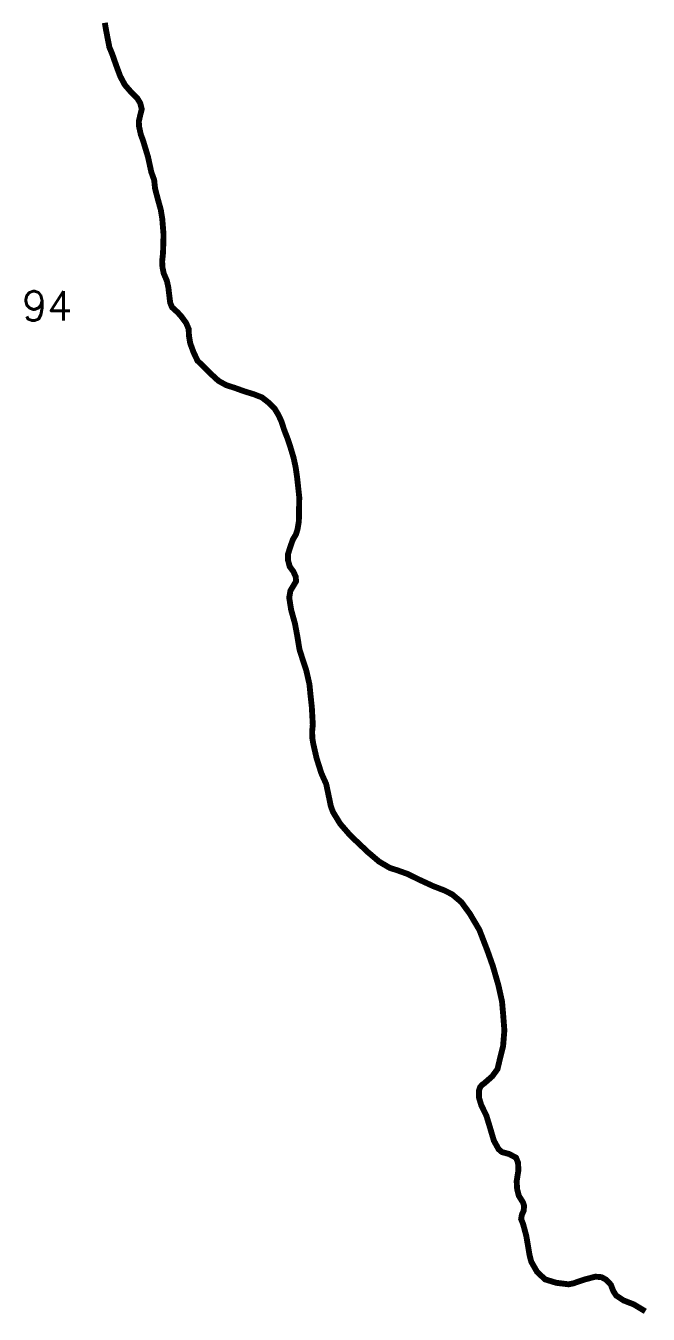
# Model space of a CAD drawing. Header units: metres. Extents: x 299782 to 302163, y 1954092 to 1958470.
# Drawn here: x 299935 to 300994, y 1954092 to 1956281 of the extents above; entities that cross this region are included whole.
import ezdxf

# ---------------------------------------------------------------- set-up
doc = ezdxf.new("R2010")
doc.units = ezdxf.units.M
doc.header["$MEASUREMENT"] = 0
doc.layers.add('UNPROTECTED', color=10, linetype='Continuous')
doc.styles.get("Standard").update_dxf_attribs({"font": 'simplex.shx'})

msp = doc.modelspace()

# ---------------------------------------------------------------- linework, layer by layer
at = {"layer": 'UNPROTECTED', "const_width": 10, "flags": 128}
msp.add_lwpolyline([(300069.4, 1956286), (300071.8, 1956272.1), (300077.1, 1956244.8), (300082.4, 1956231.8), (300088.6, 1956214.1), (300095.6, 1956195.2), (300103.4, 1956180.6), (300113.8, 1956168.6), (300124.5, 1956158), (300129.8, 1956149.2), (300132.2, 1956139.3), (300129.8, 1956129.9), (300127.2, 1956118.4), (300127.7, 1956109.6), (300130.6, 1956096.3), (300134.7, 1956085.2), (300142.9, 1956058), (300148.5, 1956032.3), (300153.3, 1956019.1), (300154.9, 1956004.3), (300159.6, 1955986.4), (300164.6, 1955968.4), (300167.1, 1955953.2), (300169.3, 1955925.9), (300168.4, 1955895), (300166.9, 1955880.7), (300167.5, 1955870.3), (300169.6, 1955860.3), (300175, 1955847.6), (300177.4, 1955836.8), (300179.6, 1955818.5), (300180.6, 1955810.3), (300183.8, 1955802.7), (300192.3, 1955795), (300198.3, 1955788.8), (300207.6, 1955776.3), (300212, 1955765.9), (300212.5, 1955754.5), (300214.6, 1955741.7), (300220.4, 1955726.1), (300227, 1955712.1), (300248, 1955691.3), (300262.7, 1955677.8), (300275.5, 1955670.7), (300291.4, 1955665.5), (300306.3, 1955660.1), (300322.9, 1955655), (300336.6, 1955649.7), (300347.6, 1955641.1), (300358, 1955630.9), (300364.5, 1955620.2), (300369.6, 1955609.3), (300374.4, 1955594.6), (300380, 1955580.2), (300384.2, 1955568), (300390.4, 1955547.3), (300394.1, 1955530.2), (300396.4, 1955513.9), (300400.1, 1955480.1), (300399.6, 1955452.3), (300399.4, 1955439.2), (300397.2, 1955425.8), (300394.4, 1955416.8), (300389.1, 1955408), (300383.9, 1955392.9), (300380.9, 1955383.2), (300380.8, 1955373.8), (300383.8, 1955362.4), (300389.9, 1955354.2), (300394.2, 1955344.7), (300394.5, 1955337.1), (300389.6, 1955328.8), (300385.1, 1955321.5), (300383, 1955309.6), (300386.2, 1955289.1), (300392.7, 1955265.7), (300396.7, 1955244.5), (300400.5, 1955221.4), (300405.9, 1955204.5), (300412, 1955186), (300417.4, 1955162.4), (300419.3, 1955143.1), (300421.4, 1955124), (300423.1, 1955093.6), (300422, 1955082.4), (300422.3, 1955070.8), (300423.9, 1955061.4), (300429.5, 1955036.9), (300437.6, 1955011.4), (300445.9, 1954992.9), (300450.5, 1954971.1), (300453.7, 1954955.5), (300457.5, 1954945.3), (300469.8, 1954925.2), (300486.8, 1954905.7), (300516.9, 1954877.2), (300535.9, 1954861.1), (300554.2, 1954850.4), (300566.3, 1954846.6), (300584.3, 1954840.2), (300602.3, 1954831.3), (300627.4, 1954819.7), (300647.6, 1954811.9), (300660.5, 1954805.2), (300675.8, 1954792.3), (300690.3, 1954772.4), (300706.4, 1954745.2), (300719.9, 1954710.3), (300729.3, 1954683.7), (300738.7, 1954651.3), (300744.9, 1954623.4), (300746.8, 1954601.9), (300748.9, 1954574.5), (300746.7, 1954547.5), (300742.2, 1954529.8), (300737.2, 1954508.7), (300728.3, 1954496.5), (300715.1, 1954484.9), (300710.6, 1954481.6), (300707.6, 1954477.8), (300705.9, 1954472.7), (300705.9, 1954459.6), (300709.5, 1954447.7), (300718.4, 1954429.3), (300724.4, 1954409.6), (300731.1, 1954387), (300739.1, 1954372.6), (300744.7, 1954367.8), (300757.2, 1954364.4), (300768.7, 1954358.2), (300772.1, 1954349.7), (300772.8, 1954337), (300769.8, 1954318.4), (300770.6, 1954304.6), (300773.5, 1954293.5), (300780.4, 1954282.5), (300782.4, 1954276.5), (300781.7, 1954267.9), (300778.6, 1954261.3), (300777.4, 1954254), (300780.9, 1954245), (300786.2, 1954225.2), (300791.8, 1954192.4), (300794.6, 1954181.6), (300804.5, 1954164.2), (300818.2, 1954151.5), (300837.1, 1954145.7), (300858.2, 1954143.1), (300865.7, 1954144.6), (300884.9, 1954151.2), (300903.7, 1954156.1), (300914.1, 1954155.3), (300922.3, 1954150.7), (300930, 1954142.4), (300934.2, 1954131.5), (300939, 1954124.1), (300951.7, 1954115.7), (300969, 1954109), (300988.6, 1954097.3)], dxfattribs=at)

# ---------------------------------------------------------------- texts
at = {"insert": (299928.5, 1955830.2), "char_height": 50, "attachment_point": 1}
msp.add_mtext_dynamic_manual_height_columns('94', width=70.183, gutter_width=1, heights=[0], dxfattribs=at)

doc.saveas('drawing.dxf')
